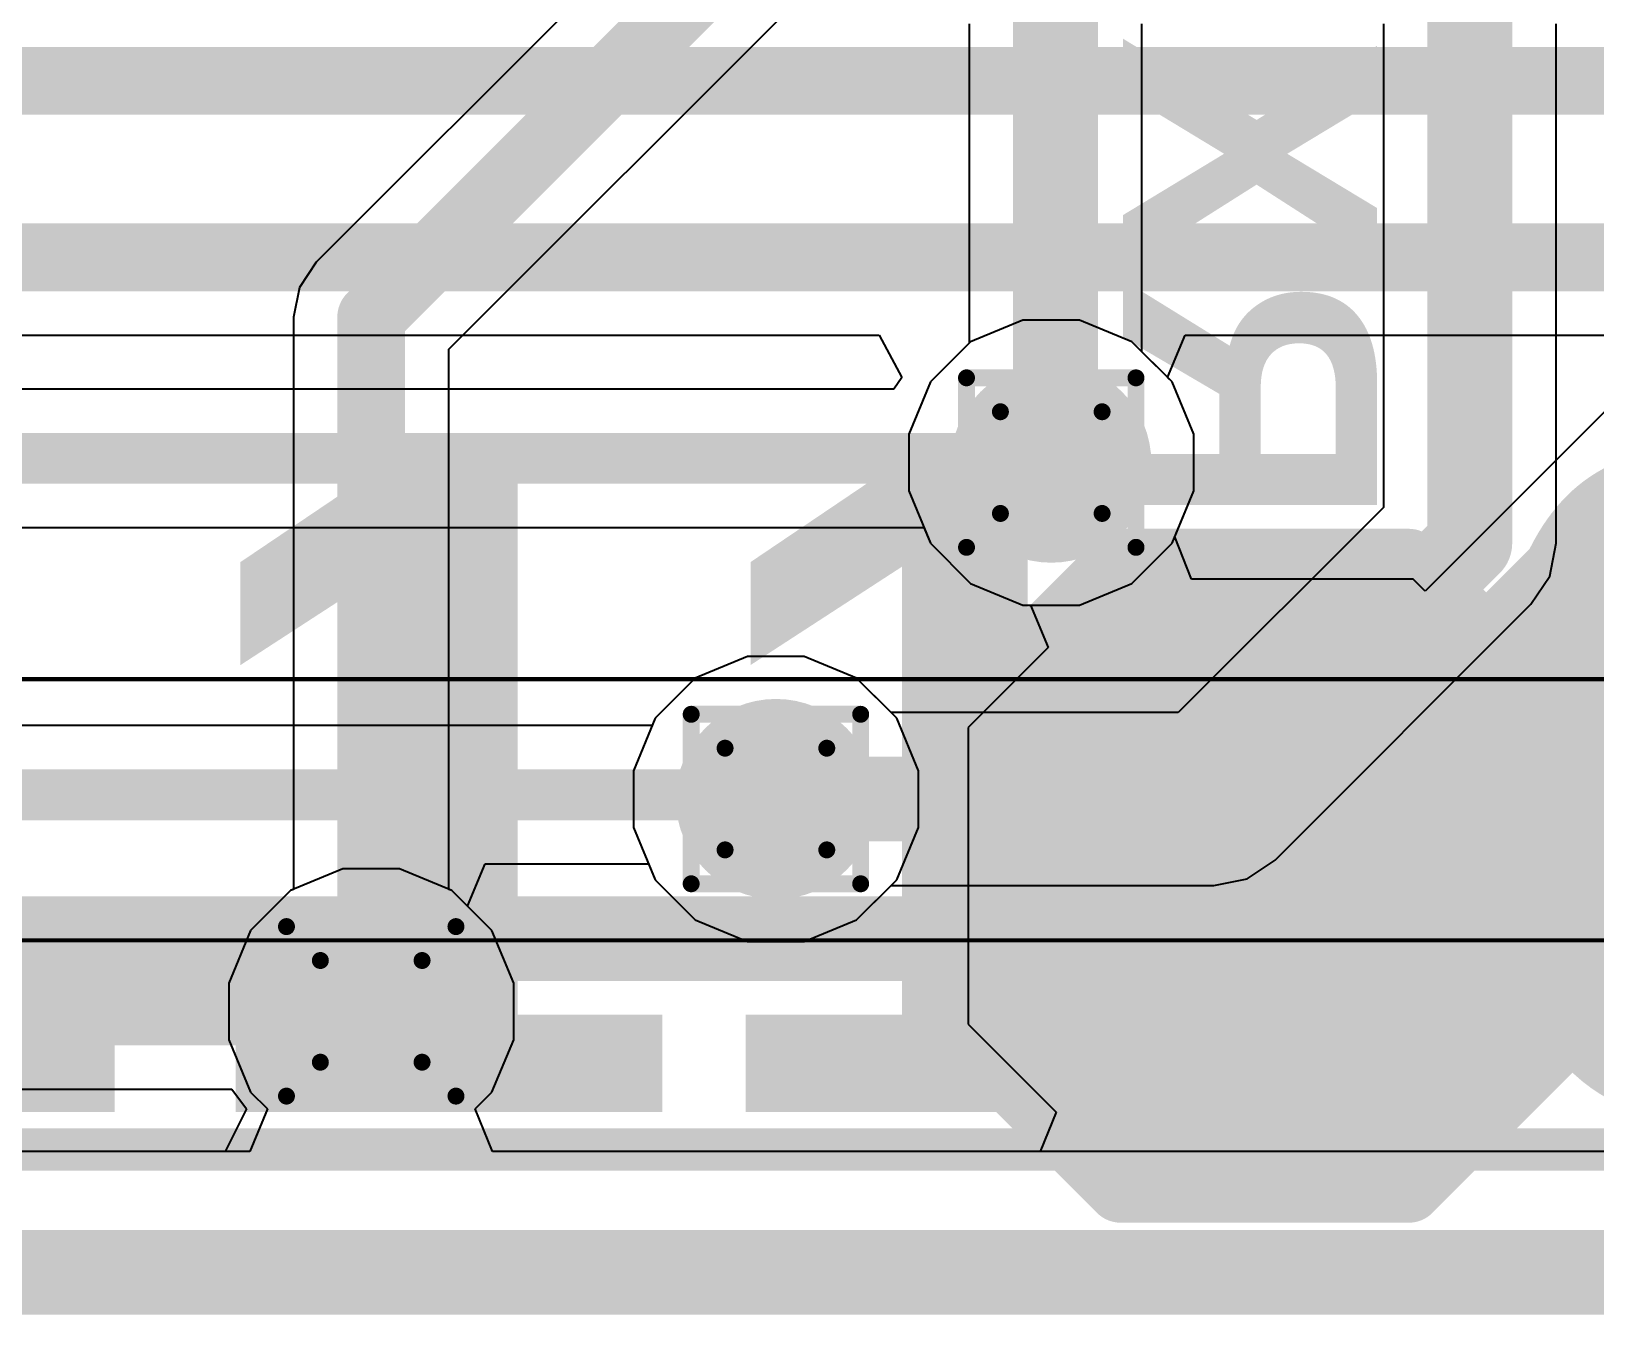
# Model space of a CAD drawing. Header units: inches. Extents: x -11 to 5433, y -4 to 5447.
# Drawn here: x 31.538 to 36.223, y -3.627 to 0.219 of the extents above; entities that cross this region are included whole.
import ezdxf

# ---------------------------------------------------------------- set-up
doc = ezdxf.new("R2010")
doc.units = ezdxf.units.IN
for name, color, linetype in [('Board_outline', 216, 'Continuous'), ('Bottom Layer', 5, 'Continuous'), ('Bottom Overlay', 54, 'Continuous'), ('Bottom Paste', 16, 'Continuous'), ('Bottom Solder', 6, 'Continuous'), ('Drill Drawing', 1, 'Continuous'), ('Ground', 16, 'Continuous'), ('Mechanical 4', 56, 'Continuous'), ('Power', 76, 'Continuous'), ('Top Layer', 1, 'Continuous'), ('Top Overlay', 2, 'Continuous'), ('Via Holes', 16, 'Continuous')]:
    doc.layers.add(name, color=color, linetype=linetype)
doc.styles.add('Arial_Bold', font='', dxfattribs={"height": 0.2})
doc.styles.get('Arial_Bold').set_extended_font_data('Arial', bold=True)

# ---------------------------------------------------------------- blocks, each defined once
blk = doc.blocks.new('T__________B_124')
at = {"layer": 'Bottom Layer'}
blk.add_hatch(color=5, dxfattribs=at).paths.add_polyline_path([(0.381, 0.762), (-0.381, 0.762), (-0.762, 0.381), (-0.762, -0.381), (-0.381, -0.762), (0.381, -0.762), (0.762, -0.381), (0.762, 0.381)])
at = {"layer": 'Bottom Paste'}
blk.add_hatch(color=16, dxfattribs=at).paths.add_polyline_path([(0.381, 0.762), (-0.381, 0.762), (-0.762, 0.381), (-0.762, -0.381), (-0.381, -0.762), (0.381, -0.762), (0.762, -0.381), (0.762, 0.381)])
at = {"layer": 'Bottom Solder'}
blk.add_hatch(color=6, dxfattribs=at).paths.add_polyline_path([(0.4318, 0.8636), (-0.4318, 0.8636), (-0.8636, 0.4318), (-0.8636, -0.4318), (-0.4318, -0.8636), (0.4318, -0.8636), (0.8636, -0.4318), (0.8636, 0.4318)])
at = {"layer": 'Bottom Overlay'}
for points in [[(-0.4318, 0.9398, 0.2, 0.2, 0), (-0.9398, 0.4318, 0.2, 0.2, 0)], [(0.4318, 0.9398, 0.2, 0.2, 0), (-0.4318, 0.9398, 0.2, 0.2, 0)], [(0.9398, 0.4318, 0.2, 0.2, 0), (0.4318, 0.9398, 0.2, 0.2, 0)], [(-0.9398, 0.4318, 0.2, 0.2, 0), (-0.9398, -0.4318, 0.2, 0.2, 0)], [(0.9398, 0.4318, 0.2, 0.2, 0), (0.9398, -0.4318, 0.2, 0.2, 0)], [(-0.4318, -0.9398, 0.2, 0.2, 0), (-0.9398, -0.4318, 0.2, 0.2, 0)], [(0.9398, -0.4318, 0.2, 0.2, 0), (0.4318, -0.9398, 0.2, 0.2, 0)], [(0.4318, -0.9398, 0.2, 0.2, 0), (-0.4318, -0.9398, 0.2, 0.2, 0)]]:
    blk.add_lwpolyline(points, format="xyseb", dxfattribs=at)
for points in [[(-0.4818, 0.9398, 0.1, 0.1, 1), (-0.3818, 0.9398, 0.1, 0.1, 1)], [(-0.4818, 0.9398, 0.1, 0.1, 1), (-0.3818, 0.9398, 0.1, 0.1, 1)], [(0.3818, 0.9398, 0.1, 0.1, 1), (0.4818, 0.9398, 0.1, 0.1, 1)], [(0.3818, 0.9398, 0.1, 0.1, 1), (0.4818, 0.9398, 0.1, 0.1, 1)], [(-0.9898, 0.4318, 0.1, 0.1, 1), (-0.8898, 0.4318, 0.1, 0.1, 1)], [(-0.9898, 0.4318, 0.1, 0.1, 1), (-0.8898, 0.4318, 0.1, 0.1, 1)], [(0.8898, 0.4318, 0.1, 0.1, 1), (0.9898, 0.4318, 0.1, 0.1, 1)], [(0.8898, 0.4318, 0.1, 0.1, 1), (0.9898, 0.4318, 0.1, 0.1, 1)], [(-0.9898, -0.4318, 0.1, 0.1, 1), (-0.8898, -0.4318, 0.1, 0.1, 1)], [(-0.9898, -0.4318, 0.1, 0.1, 1), (-0.8898, -0.4318, 0.1, 0.1, 1)], [(0.8898, -0.4318, 0.1, 0.1, 1), (0.9898, -0.4318, 0.1, 0.1, 1)], [(0.8898, -0.4318, 0.1, 0.1, 1), (0.9898, -0.4318, 0.1, 0.1, 1)], [(-0.4818, -0.9398, 0.1, 0.1, 1), (-0.3818, -0.9398, 0.1, 0.1, 1)], [(-0.4818, -0.9398, 0.1, 0.1, 1), (-0.3818, -0.9398, 0.1, 0.1, 1)], [(0.3818, -0.9398, 0.1, 0.1, 1), (0.4818, -0.9398, 0.1, 0.1, 1)], [(0.3818, -0.9398, 0.1, 0.1, 1), (0.4818, -0.9398, 0.1, 0.1, 1)]]:
    blk.add_lwpolyline(points, format="xyseb", close=True, dxfattribs=at)
blk = doc.blocks.new('SM08B_GHS_TB_LF__SN__159')
at = {"layer": 'Top Overlay'}
blk.add_lwpolyline([(-5.389, -2.7501, 0.1274, 0.1274, 0), (5.2999, -2.7501, 0.1274, 0.1274, 0)], format="xyseb", dxfattribs=at)

msp = doc.modelspace()

# ---------------------------------------------------------------- hatches: boundary and pattern name
at = {"layer": 'Bottom Layer'}
h = msp.add_hatch(color=5, dxfattribs=at)
edge = h.paths.add_edge_path()
edge.add_arc((34.5946, -1.0732), 0.3, 0, 360)
h = msp.add_hatch(color=5, dxfattribs=at)
edge = h.paths.add_edge_path()
edge.add_arc((33.7694, -2.0815), 0.3, 0, 360)
h = msp.add_hatch(color=5, dxfattribs=at)
edge = h.paths.add_edge_path()
edge.add_arc((32.5564, -2.7178), 0.3, 0, 360)
at = {"layer": 'Ground'}
h = msp.add_hatch(color=16, dxfattribs=at)
edge = h.paths.add_edge_path()
edge.add_arc((34.5946, -1.0732), 0.3, 0, 360)
h = msp.add_hatch(color=16, dxfattribs=at)
edge = h.paths.add_edge_path()
edge.add_arc((33.7694, -2.0815), 0.3, 0, 360)
h = msp.add_hatch(color=16, dxfattribs=at)
edge = h.paths.add_edge_path()
edge.add_arc((32.5564, -2.7178), 0.3, 0, 360)
at = {"layer": 'Power'}
h = msp.add_hatch(color=76, dxfattribs=at)
edge = h.paths.add_edge_path()
edge.add_arc((34.5946, -1.0732), 0.3, 0, 360)
h = msp.add_hatch(color=76, dxfattribs=at)
edge = h.paths.add_edge_path()
edge.add_arc((33.7694, -2.0815), 0.3, 0, 360)
h = msp.add_hatch(color=76, dxfattribs=at)
edge = h.paths.add_edge_path()
edge.add_arc((32.5564, -2.7178), 0.3, 0, 360)
at = {"layer": 'Top Layer'}
h = msp.add_hatch(color=1, dxfattribs=at)
edge = h.paths.add_edge_path()
edge.add_arc((34.5946, -1.0732), 0.3, 0, 360)
h = msp.add_hatch(color=1, dxfattribs=at)
edge = h.paths.add_edge_path()
edge.add_arc((33.7694, -2.0815), 0.3, 0, 360)
h = msp.add_hatch(color=1, dxfattribs=at)
edge = h.paths.add_edge_path()
edge.add_arc((32.5564, -2.7178), 0.3, 0, 360)
at = {"layer": 'Via Holes'}
h = msp.add_hatch(color=7, dxfattribs=at)
edge = h.paths.add_edge_path()
edge.add_arc((34.5946, -1.0732), 0.15, 0, 360)
h = msp.add_hatch(color=7, dxfattribs=at)
edge = h.paths.add_edge_path()
edge.add_arc((33.7694, -2.0815), 0.15, 0, 360)
h = msp.add_hatch(color=7, dxfattribs=at)
edge = h.paths.add_edge_path()
edge.add_arc((32.5564, -2.7178), 0.15, 0, 360)

# ---------------------------------------------------------------- linework, layer by layer
at = {"layer": 'Board_outline'}
msp.add_lwpolyline([(-9.9266, -3.5, 0.254, 0.254, 0), (66.0734, -3.5, 0.254, 0.254, 0)], format="xyseb", dxfattribs=at)
at = {"layer": 'Bottom Layer'}
for p, q in [((35.772, 2.908), (32.3916, -0.4724)), ((32.7895, -0.7337), (36.0333, 2.5101)), ((32.3916, -0.4724), (32.3411, -0.548)), ((36.6801, -0.4933), (35.715, -1.4585)), ((32.3411, -0.548), (32.3233, -0.6372)), ((32.3233, -0.6372), (32.3233, -2.3522)), ((34.5096, -0.6462), (34.3527, -0.7112)), ((34.6795, -0.6462), (34.5096, -0.6462)), ((34.8364, -0.7112), (34.6795, -0.6462)), ((32.7895, -2.3522), (32.7895, -0.7337)), ((34.3527, -0.7112), (34.2326, -0.8313)), ((34.9566, -0.8313), (34.8364, -0.7112)), ((34.2326, -0.8313), (34.1676, -0.9883)), ((35.0216, -0.9883), (34.9566, -0.8313)), ((34.1676, -0.9883), (34.1676, -1.1581)), ((35.0216, -1.1581), (35.0216, -0.9883)), ((34.1676, -1.1581), (34.2326, -1.3151)), ((34.9647, -1.2954), (35.0216, -1.1581)), ((35.0152, -1.4224), (34.9647, -1.2954)), ((34.2326, -1.3151), (34.3527, -1.4352)), ((34.3527, -1.4352), (34.5096, -1.5002)), ((35.6789, -1.4224), (35.0152, -1.4224)), ((35.715, -1.4585), (35.6789, -1.4224)), ((34.5096, -1.5002), (34.5325, -1.5002)), ((34.5325, -1.5002), (34.5851, -1.6272)), ((34.5851, -1.6272), (34.3454, -1.8669)), ((33.6844, -1.6545), (33.5275, -1.7195)), ((33.8543, -1.6545), (33.6844, -1.6545)), ((34.0112, -1.7195), (33.8543, -1.6545)), ((33.5275, -1.7195), (33.4074, -1.8396)), ((34.1314, -1.8396), (34.0112, -1.7195)), ((33.4074, -1.8396), (33.3424, -1.9965)), ((34.1964, -1.9965), (34.1314, -1.8396)), ((34.3454, -1.8669), (34.3454, -2.7559)), ((33.3424, -1.9965), (33.3424, -2.1664)), ((34.1964, -2.1664), (34.1964, -1.9965)), ((33.3424, -2.1664), (33.4074, -2.3233)), ((34.1314, -2.3233), (34.1964, -2.1664)), ((33.4074, -2.3233), (33.5275, -2.4435)), ((34.0112, -2.4435), (34.1314, -2.3233)), ((32.3145, -2.3558), (32.1944, -2.4759)), ((32.3233, -2.3522), (32.3145, -2.3558)), ((32.7983, -2.3558), (32.7895, -2.3522)), ((32.9184, -2.4759), (32.7983, -2.3558)), ((32.1944, -2.4759), (32.1294, -2.6329)), ((32.9834, -2.6329), (32.9184, -2.4759)), ((33.5275, -2.4435), (33.6844, -2.5085)), ((33.8543, -2.5085), (34.0112, -2.4435)), ((33.6844, -2.5085), (33.8543, -2.5085)), ((32.1294, -2.6329), (32.1294, -2.8027)), ((32.9834, -2.8027), (32.9834, -2.6329)), ((34.3454, -2.7559), (34.6096, -3.0201)), ((32.1294, -2.8027), (32.1944, -2.9597)), ((32.9184, -2.9597), (32.9834, -2.8027)), ((32.1944, -2.9597), (32.2452, -3.0104)), ((32.8676, -3.0104), (32.9184, -2.9597)), ((32.2452, -3.0104), (32.1926, -3.1374)), ((32.9202, -3.1374), (32.8676, -3.0104)), ((34.6096, -3.0201), (34.561, -3.1374)), ((32.1926, -3.1374), (24.8503, -3.1374)), ((34.561, -3.1374), (32.9202, -3.1374))]:
    msp.add_line(p, q, dxfattribs=at)
for points in [[(32.5564, -0.6372, 0.2032, 0.2032, 0), (35.9368, 2.7432, 0.2032, 0.2032, 0)], [(35.6142, -1.9255, 0.254, 0.254, 0), (37.0817, -0.4579, 0.254, 0.254, 0)], [(32.5564, -2.7178, 0.2032, 0.2032, 0), (32.5564, -0.6372, 0.2032, 0.2032, 0)], [(35.2344, -2.263, 0.254, 0.254, 0), (35.5719, -1.9255, 0.254, 0.254, 0)], [(35.5719, -1.9255, 0.254, 0.254, 0), (35.6142, -1.9255, 0.254, 0.254, 0)]]:
    msp.add_lwpolyline(points, format="xyseb", dxfattribs=at)
for points in [[(32.5056, -0.6372, 0.1016, 0.1016, 1), (32.6072, -0.6372, 0.1016, 0.1016, 1)], [(32.5056, -0.6372, 0.1016, 0.1016, 1), (32.6072, -0.6372, 0.1016, 0.1016, 1)], [(35.5084, -1.9255, 0.127, 0.127, 1), (35.6354, -1.9255, 0.127, 0.127, 1)], [(35.5084, -1.9255, 0.127, 0.127, 1), (35.6354, -1.9255, 0.127, 0.127, 1)], [(35.5507, -1.9255, 0.127, 0.127, 1), (35.6777, -1.9255, 0.127, 0.127, 1)], [(35.5507, -1.9255, 0.127, 0.127, 1), (35.6777, -1.9255, 0.127, 0.127, 1)], [(35.1709, -2.263, 0.127, 0.127, 1), (35.2979, -2.263, 0.127, 0.127, 1)], [(32.5056, -2.7178, 0.1016, 0.1016, 1), (32.6072, -2.7178, 0.1016, 0.1016, 1)]]:
    msp.add_lwpolyline(points, format="xyseb", close=True, dxfattribs=at)
at = {"layer": 'Drill Drawing'}
for points in [[(34.3406, -0.8192, 0.0508, 0.0508, 0), (34.8486, -0.8192, 0.0508, 0.0508, 0)], [(34.3406, -1.3272, 0.0508, 0.0508, 0), (34.3406, -0.8192, 0.0508, 0.0508, 0)], [(34.8486, -1.3272, 0.0508, 0.0508, 0), (34.8486, -0.8192, 0.0508, 0.0508, 0)], [(34.4422, -0.9208, 0.0508, 0.0508, 0), (34.747, -0.9208, 0.0508, 0.0508, 0)], [(34.4422, -1.2256, 0.0508, 0.0508, 0), (34.4422, -0.9208, 0.0508, 0.0508, 0)], [(34.747, -1.2256, 0.0508, 0.0508, 0), (34.747, -0.9208, 0.0508, 0.0508, 0)], [(34.4422, -1.2256, 0.0508, 0.0508, 0), (34.747, -1.2256, 0.0508, 0.0508, 0)], [(34.3406, -1.3272, 0.0508, 0.0508, 0), (34.8486, -1.3272, 0.0508, 0.0508, 0)], [(33.5154, -1.8275, 0.0508, 0.0508, 0), (34.0234, -1.8275, 0.0508, 0.0508, 0)], [(33.5154, -2.3355, 0.0508, 0.0508, 0), (33.5154, -1.8275, 0.0508, 0.0508, 0)], [(34.0234, -2.3355, 0.0508, 0.0508, 0), (34.0234, -1.8275, 0.0508, 0.0508, 0)], [(33.617, -1.9291, 0.0508, 0.0508, 0), (33.9218, -1.9291, 0.0508, 0.0508, 0)], [(33.617, -2.2339, 0.0508, 0.0508, 0), (33.617, -1.9291, 0.0508, 0.0508, 0)], [(33.9218, -2.2339, 0.0508, 0.0508, 0), (33.9218, -1.9291, 0.0508, 0.0508, 0)], [(33.617, -2.2339, 0.0508, 0.0508, 0), (33.9218, -2.2339, 0.0508, 0.0508, 0)], [(33.5154, -2.3355, 0.0508, 0.0508, 0), (34.0234, -2.3355, 0.0508, 0.0508, 0)], [(32.3024, -2.4638, 0.0508, 0.0508, 0), (32.8104, -2.4638, 0.0508, 0.0508, 0)], [(32.3024, -2.9718, 0.0508, 0.0508, 0), (32.3024, -2.4638, 0.0508, 0.0508, 0)], [(32.8104, -2.9718, 0.0508, 0.0508, 0), (32.8104, -2.4638, 0.0508, 0.0508, 0)], [(32.404, -2.5654, 0.0508, 0.0508, 0), (32.7088, -2.5654, 0.0508, 0.0508, 0)], [(32.404, -2.8702, 0.0508, 0.0508, 0), (32.404, -2.5654, 0.0508, 0.0508, 0)], [(32.7088, -2.8702, 0.0508, 0.0508, 0), (32.7088, -2.5654, 0.0508, 0.0508, 0)], [(32.404, -2.8702, 0.0508, 0.0508, 0), (32.7088, -2.8702, 0.0508, 0.0508, 0)], [(32.3024, -2.9718, 0.0508, 0.0508, 0), (32.8104, -2.9718, 0.0508, 0.0508, 0)]]:
    msp.add_lwpolyline(points, format="xyseb", dxfattribs=at)
for points in [[(34.3279, -0.8192, 0.0254, 0.0254, 1), (34.3533, -0.8192, 0.0254, 0.0254, 1)], [(34.3279, -0.8192, 0.0254, 0.0254, 1), (34.3533, -0.8192, 0.0254, 0.0254, 1)], [(34.8359, -0.8192, 0.0254, 0.0254, 1), (34.8613, -0.8192, 0.0254, 0.0254, 1)], [(34.8359, -0.8192, 0.0254, 0.0254, 1), (34.8613, -0.8192, 0.0254, 0.0254, 1)], [(34.4295, -0.9208, 0.0254, 0.0254, 1), (34.4549, -0.9208, 0.0254, 0.0254, 1)], [(34.4295, -0.9208, 0.0254, 0.0254, 1), (34.4549, -0.9208, 0.0254, 0.0254, 1)], [(34.7343, -0.9208, 0.0254, 0.0254, 1), (34.7597, -0.9208, 0.0254, 0.0254, 1)], [(34.7343, -0.9208, 0.0254, 0.0254, 1), (34.7597, -0.9208, 0.0254, 0.0254, 1)], [(34.4295, -1.2256, 0.0254, 0.0254, 1), (34.4549, -1.2256, 0.0254, 0.0254, 1)], [(34.4295, -1.2256, 0.0254, 0.0254, 1), (34.4549, -1.2256, 0.0254, 0.0254, 1)], [(34.7343, -1.2256, 0.0254, 0.0254, 1), (34.7597, -1.2256, 0.0254, 0.0254, 1)], [(34.7343, -1.2256, 0.0254, 0.0254, 1), (34.7597, -1.2256, 0.0254, 0.0254, 1)], [(34.3279, -1.3272, 0.0254, 0.0254, 1), (34.3533, -1.3272, 0.0254, 0.0254, 1)], [(34.3279, -1.3272, 0.0254, 0.0254, 1), (34.3533, -1.3272, 0.0254, 0.0254, 1)], [(34.8359, -1.3272, 0.0254, 0.0254, 1), (34.8613, -1.3272, 0.0254, 0.0254, 1)], [(34.8359, -1.3272, 0.0254, 0.0254, 1), (34.8613, -1.3272, 0.0254, 0.0254, 1)], [(33.5027, -1.8275, 0.0254, 0.0254, 1), (33.5281, -1.8275, 0.0254, 0.0254, 1)], [(33.5027, -1.8275, 0.0254, 0.0254, 1), (33.5281, -1.8275, 0.0254, 0.0254, 1)], [(34.0107, -1.8275, 0.0254, 0.0254, 1), (34.0361, -1.8275, 0.0254, 0.0254, 1)], [(34.0107, -1.8275, 0.0254, 0.0254, 1), (34.0361, -1.8275, 0.0254, 0.0254, 1)], [(33.6043, -1.9291, 0.0254, 0.0254, 1), (33.6297, -1.9291, 0.0254, 0.0254, 1)], [(33.6043, -1.9291, 0.0254, 0.0254, 1), (33.6297, -1.9291, 0.0254, 0.0254, 1)], [(33.9091, -1.9291, 0.0254, 0.0254, 1), (33.9345, -1.9291, 0.0254, 0.0254, 1)], [(33.9091, -1.9291, 0.0254, 0.0254, 1), (33.9345, -1.9291, 0.0254, 0.0254, 1)], [(33.6043, -2.2339, 0.0254, 0.0254, 1), (33.6297, -2.2339, 0.0254, 0.0254, 1)], [(33.6043, -2.2339, 0.0254, 0.0254, 1), (33.6297, -2.2339, 0.0254, 0.0254, 1)], [(33.9091, -2.2339, 0.0254, 0.0254, 1), (33.9345, -2.2339, 0.0254, 0.0254, 1)], [(33.9091, -2.2339, 0.0254, 0.0254, 1), (33.9345, -2.2339, 0.0254, 0.0254, 1)], [(33.5027, -2.3355, 0.0254, 0.0254, 1), (33.5281, -2.3355, 0.0254, 0.0254, 1)], [(33.5027, -2.3355, 0.0254, 0.0254, 1), (33.5281, -2.3355, 0.0254, 0.0254, 1)], [(34.0107, -2.3355, 0.0254, 0.0254, 1), (34.0361, -2.3355, 0.0254, 0.0254, 1)], [(34.0107, -2.3355, 0.0254, 0.0254, 1), (34.0361, -2.3355, 0.0254, 0.0254, 1)], [(32.2897, -2.4638, 0.0254, 0.0254, 1), (32.3151, -2.4638, 0.0254, 0.0254, 1)], [(32.2897, -2.4638, 0.0254, 0.0254, 1), (32.3151, -2.4638, 0.0254, 0.0254, 1)], [(32.7977, -2.4638, 0.0254, 0.0254, 1), (32.8231, -2.4638, 0.0254, 0.0254, 1)], [(32.7977, -2.4638, 0.0254, 0.0254, 1), (32.8231, -2.4638, 0.0254, 0.0254, 1)], [(32.3913, -2.5654, 0.0254, 0.0254, 1), (32.4167, -2.5654, 0.0254, 0.0254, 1)], [(32.3913, -2.5654, 0.0254, 0.0254, 1), (32.4167, -2.5654, 0.0254, 0.0254, 1)], [(32.6961, -2.5654, 0.0254, 0.0254, 1), (32.7215, -2.5654, 0.0254, 0.0254, 1)], [(32.6961, -2.5654, 0.0254, 0.0254, 1), (32.7215, -2.5654, 0.0254, 0.0254, 1)], [(32.3913, -2.8702, 0.0254, 0.0254, 1), (32.4167, -2.8702, 0.0254, 0.0254, 1)], [(32.3913, -2.8702, 0.0254, 0.0254, 1), (32.4167, -2.8702, 0.0254, 0.0254, 1)], [(32.6961, -2.8702, 0.0254, 0.0254, 1), (32.7215, -2.8702, 0.0254, 0.0254, 1)], [(32.6961, -2.8702, 0.0254, 0.0254, 1), (32.7215, -2.8702, 0.0254, 0.0254, 1)], [(32.2897, -2.9718, 0.0254, 0.0254, 1), (32.3151, -2.9718, 0.0254, 0.0254, 1)], [(32.2897, -2.9718, 0.0254, 0.0254, 1), (32.3151, -2.9718, 0.0254, 0.0254, 1)], [(32.7977, -2.9718, 0.0254, 0.0254, 1), (32.8231, -2.9718, 0.0254, 0.0254, 1)], [(32.7977, -2.9718, 0.0254, 0.0254, 1), (32.8231, -2.9718, 0.0254, 0.0254, 1)]]:
    msp.add_lwpolyline(points, format="xyseb", close=True, dxfattribs=at)
at = {"layer": 'Ground'}
for p, q in [((17.5521, -0.691), (34.0787, -0.691)), ((34.0787, -0.691), (34.1466, -0.818)), ((34.9433, -0.818), (34.9959, -0.691)), ((34.9959, -0.691), (36.7415, -0.691)), ((34.1466, -0.818), (34.123, -0.8533)), ((34.9566, -0.8313), (34.9433, -0.818)), ((35.0216, -0.9883), (34.9566, -0.8313)), ((34.123, -0.8533), (15.4407, -0.8533)), ((35.0216, -1.1581), (35.0216, -0.9883)), ((34.9566, -1.3151), (35.0216, -1.1581)), ((15.3549, -1.2677), (34.213, -1.2677)), ((34.213, -1.2677), (34.2326, -1.3151)), ((34.2326, -1.3151), (34.3527, -1.4352)), ((34.8364, -1.4352), (34.9566, -1.3151)), ((34.3527, -1.4352), (34.5096, -1.5002)), ((34.6795, -1.5002), (34.8364, -1.4352)), ((34.5096, -1.5002), (34.6795, -1.5002)), ((33.6844, -1.6545), (33.5275, -1.7195)), ((33.8543, -1.6545), (33.6844, -1.6545)), ((34.0112, -1.7195), (33.8543, -1.6545)), ((33.5275, -1.7195), (33.4074, -1.8396)), ((34.1314, -1.8396), (34.0112, -1.7195)), ((33.3983, -1.8616), (15.7436, -1.8616)), ((33.4074, -1.8396), (33.3983, -1.8616)), ((34.1964, -1.9965), (34.1314, -1.8396)), ((34.1964, -2.1664), (34.1964, -1.9965)), ((34.1314, -2.3233), (34.1964, -2.1664)), ((32.8454, -2.4029), (32.898, -2.2759)), ((32.898, -2.2759), (33.3877, -2.2759)), ((33.3877, -2.2759), (33.4074, -2.3233)), ((33.4074, -2.3233), (33.5275, -2.4435)), ((34.0112, -2.4435), (34.1314, -2.3233)), ((32.9184, -2.4759), (32.8454, -2.4029)), ((32.9834, -2.6329), (32.9184, -2.4759)), ((33.5275, -2.4435), (33.6844, -2.5085)), ((33.8543, -2.5085), (34.0112, -2.4435)), ((33.6844, -2.5085), (33.8543, -2.5085)), ((32.9834, -2.8027), (32.9834, -2.6329)), ((32.9184, -2.9597), (32.9834, -2.8027)), ((12.1822, -2.9509), (32.1388, -2.9509)), ((32.1388, -2.9509), (32.1827, -3.0104)), ((32.8676, -3.0104), (32.9184, -2.9597)), ((32.1827, -3.0104), (32.1186, -3.1374)), ((32.9202, -3.1374), (32.8676, -3.0104)), ((32.1186, -3.1374), (-9.9266, -3.1374)), ((56.6338, -3.1374), (32.9202, -3.1374))]:
    msp.add_line(p, q, dxfattribs=at)
for points in [[(17.6737, 0.0707, 0.2032, 0.2032, 0), (38.3231, 0.0707, 0.2032, 0.2032, 0)], [(17.5521, -0.4579, 0.2032, 0.2032, 0), (37.0817, -0.4579, 0.2032, 0.2032, 0)], [(15.3549, -1.0605, 0.1524, 0.1524, 0), (34.6073, -1.0605, 0.1524, 0.1524, 0)], [(15.6578, -2.0688, 0.1524, 0.1524, 0), (33.7694, -2.0688, 0.1524, 0.1524, 0)], [(12.1822, -2.7178, 0.2032, 0.2032, 0), (32.5564, -2.7178, 0.2032, 0.2032, 0)]]:
    msp.add_lwpolyline(points, format="xyseb", dxfattribs=at)
for points in [[(34.5692, -1.0605, 0.0762, 0.0762, 1), (34.6454, -1.0605, 0.0762, 0.0762, 1)], [(33.7313, -2.0688, 0.0762, 0.0762, 1), (33.8075, -2.0688, 0.0762, 0.0762, 1)], [(32.5056, -2.7178, 0.1016, 0.1016, 1), (32.6072, -2.7178, 0.1016, 0.1016, 1)]]:
    msp.add_lwpolyline(points, format="xyseb", close=True, dxfattribs=at)
at = {"layer": 'Mechanical 4'}
for points in [[(27.0021, -1.7221, 0.0127, 0.0127, 0), (45.2521, -1.7221, 0.0127, 0.0127, 0)], [(-2.5, -2.5, 0.254, 0.254, 0), (67.5, -2.5, 0.254, 0.254, 0)], [(-2.5028, -2.505, 0.0127, 0.0127, 0), (67.4972, -2.505, 0.0127, 0.0127, 0)]]:
    msp.add_lwpolyline(points, format="xyseb", dxfattribs=at)
at = {"layer": 'Power'}
for p, q in [((34.5096, -0.6462), (34.3527, -0.7112)), ((34.6795, -0.6462), (34.5096, -0.6462)), ((34.8364, -0.7112), (34.6795, -0.6462)), ((34.3527, -0.7112), (34.2326, -0.8313)), ((34.9566, -0.8313), (34.8364, -0.7112)), ((34.2326, -0.8313), (34.1676, -0.9883)), ((35.0216, -0.9883), (34.9566, -0.8313)), ((34.1676, -0.9883), (34.1676, -1.1581)), ((35.0216, -1.1581), (35.0216, -0.9883)), ((34.1676, -1.1581), (34.2326, -1.3151)), ((34.9566, -1.3151), (35.0216, -1.1581)), ((34.2326, -1.3151), (34.3527, -1.4352)), ((34.8364, -1.4352), (34.9566, -1.3151)), ((34.3527, -1.4352), (34.5096, -1.5002)), ((34.6795, -1.5002), (34.8364, -1.4352)), ((34.5096, -1.5002), (34.6795, -1.5002)), ((33.6844, -1.6545), (33.5275, -1.7195)), ((33.8543, -1.6545), (33.6844, -1.6545)), ((34.0112, -1.7195), (33.8543, -1.6545)), ((33.5275, -1.7195), (33.4074, -1.8396)), ((34.1314, -1.8396), (34.0112, -1.7195)), ((33.4074, -1.8396), (33.3424, -1.9965)), ((34.1964, -1.9965), (34.1314, -1.8396)), ((33.3424, -1.9965), (33.3424, -2.1664)), ((34.1964, -2.1664), (34.1964, -1.9965)), ((33.3424, -2.1664), (33.4074, -2.3233)), ((34.1314, -2.3233), (34.1964, -2.1664)), ((32.4715, -2.2908), (32.3145, -2.3558)), ((32.6413, -2.2908), (32.4715, -2.2908)), ((32.7983, -2.3558), (32.6413, -2.2908)), ((33.4074, -2.3233), (33.5275, -2.4435)), ((34.0112, -2.4435), (34.1314, -2.3233)), ((32.3145, -2.3558), (32.1944, -2.4759)), ((32.9184, -2.4759), (32.7983, -2.3558)), ((32.1944, -2.4759), (32.1294, -2.6329)), ((32.9834, -2.6329), (32.9184, -2.4759)), ((33.5275, -2.4435), (33.6844, -2.5085)), ((33.8543, -2.5085), (34.0112, -2.4435)), ((33.6844, -2.5085), (33.8543, -2.5085)), ((32.1294, -2.6329), (32.1294, -2.8027)), ((32.9834, -2.8027), (32.9834, -2.6329)), ((32.1294, -2.8027), (32.1944, -2.9597)), ((32.9184, -2.9597), (32.9834, -2.8027)), ((32.1944, -2.9597), (32.2452, -3.0104)), ((32.8676, -3.0104), (32.9184, -2.9597)), ((32.2452, -3.0104), (32.1926, -3.1374)), ((32.9202, -3.1374), (32.8676, -3.0104)), ((32.1926, -3.1374), (0.8741, -3.1374)), ((58.8518, -3.1374), (32.9202, -3.1374))]:
    msp.add_line(p, q, dxfattribs=at)
at = {"layer": 'Top Layer'}
for p, q in [((34.3483, 0.2414), (34.3483, -0.7156)), ((34.8662, -0.741), (34.8662, 0.2414)), ((35.5902, 0.2414), (35.5902, -1.2073)), ((36.1082, -1.3146), (36.1082, 0.2414)), ((34.3483, -0.7156), (34.2326, -0.8313)), ((34.9566, -0.8313), (34.8662, -0.741)), ((34.2326, -0.8313), (34.1676, -0.9883)), ((35.0216, -0.9883), (34.9566, -0.8313)), ((34.1676, -0.9883), (34.1676, -1.1581)), ((35.0216, -1.1581), (35.0216, -0.9883)), ((34.1676, -1.1581), (34.2326, -1.3151)), ((34.9566, -1.3151), (35.0216, -1.1581)), ((35.5902, -1.2073), (34.975, -1.8225)), ((34.2326, -1.3151), (34.3527, -1.4352)), ((34.8364, -1.4352), (34.9566, -1.3151)), ((36.0885, -1.4137), (36.1082, -1.3146)), ((34.3527, -1.4352), (34.5096, -1.5002)), ((34.6795, -1.5002), (34.8364, -1.4352)), ((36.0323, -1.4977), (36.0885, -1.4137)), ((35.2654, -2.2646), (36.0323, -1.4977)), ((34.5096, -1.5002), (34.6795, -1.5002)), ((33.6844, -1.6545), (33.5275, -1.7195)), ((33.8543, -1.6545), (33.6844, -1.6545)), ((34.0112, -1.7195), (33.8543, -1.6545)), ((33.5275, -1.7195), (33.4074, -1.8396)), ((34.1143, -1.8225), (34.0112, -1.7195)), ((34.975, -1.8225), (34.1143, -1.8225)), ((33.4074, -1.8396), (33.3424, -1.9965)), ((33.3424, -1.9965), (33.3424, -2.1664)), ((33.3424, -2.1664), (33.4074, -2.3233)), ((32.4715, -2.2908), (32.3145, -2.3558)), ((32.6413, -2.2908), (32.4715, -2.2908)), ((32.7983, -2.3558), (32.6413, -2.2908)), ((35.1814, -2.3207), (35.2654, -2.2646)), ((33.4074, -2.3233), (33.5275, -2.4435)), ((34.0112, -2.4435), (34.1143, -2.3404)), ((34.1143, -2.3404), (35.0823, -2.3404)), ((35.0823, -2.3404), (35.1814, -2.3207)), ((32.3145, -2.3558), (32.1944, -2.4759)), ((32.9184, -2.4759), (32.7983, -2.3558)), ((32.1944, -2.4759), (32.1294, -2.6329)), ((32.9834, -2.6329), (32.9184, -2.4759)), ((33.5275, -2.4435), (33.6844, -2.5085)), ((33.8543, -2.5085), (34.0112, -2.4435)), ((33.6844, -2.5085), (33.8543, -2.5085)), ((32.1294, -2.6329), (32.1294, -2.8027)), ((32.9834, -2.8027), (32.9834, -2.6329)), ((32.1294, -2.8027), (32.1944, -2.9597)), ((32.9184, -2.9597), (32.9834, -2.8027)), ((32.1944, -2.9597), (32.2452, -3.0104)), ((32.8676, -3.0104), (32.9184, -2.9597)), ((32.2452, -3.0104), (32.1926, -3.1374)), ((32.9202, -3.1374), (32.8676, -3.0104)), ((32.1926, -3.1374), (29.7393, -3.1374)), ((40.7254, -3.1374), (32.9202, -3.1374))]:
    msp.add_line(p, q, dxfattribs=at)
for points in [[(34.6073, -1.0605, 0.254, 0.254, 0), (34.6073, 1.2184, 0.254, 0.254, 0)], [(35.8492, -1.3146, 0.254, 0.254, 0), (35.8492, 1.2104, 0.254, 0.254, 0)], [(35.0823, -2.0815, 0.254, 0.254, 0), (35.8492, -1.3146, 0.254, 0.254, 0)], [(33.7694, -2.0815, 0.254, 0.254, 0), (35.0823, -2.0815, 0.254, 0.254, 0)]]:
    msp.add_lwpolyline(points, format="xyseb", dxfattribs=at)
for points in [[(34.5438, -1.0605, 0.127, 0.127, 1), (34.6708, -1.0605, 0.127, 0.127, 1)], [(35.7857, -1.3146, 0.127, 0.127, 1), (35.9127, -1.3146, 0.127, 0.127, 1)], [(35.7857, -1.3146, 0.127, 0.127, 1), (35.9127, -1.3146, 0.127, 0.127, 1)], [(33.7059, -2.0815, 0.127, 0.127, 1), (33.8329, -2.0815, 0.127, 0.127, 1)], [(35.0188, -2.0815, 0.127, 0.127, 1), (35.1458, -2.0815, 0.127, 0.127, 1)], [(35.0188, -2.0815, 0.127, 0.127, 1), (35.1458, -2.0815, 0.127, 0.127, 1)]]:
    msp.add_lwpolyline(points, format="xyseb", close=True, dxfattribs=at)

# ---------------------------------------------------------------- block references
msp.add_blockref('SM08B_GHS_TB_LF__SN__159', (35.2324, -0.3815))
at = {"rotation": 180}
msp.add_blockref('T__________B_124', (35.2344, -2.3114), dxfattribs=at)

# ---------------------------------------------------------------- texts
at = {"layer": 'Bottom Overlay', "style": 'Arial_Bold', "text_generation_flag": 2}
msp.add_text('RX', height=0.762, rotation=270, dxfattribs=at).set_placement((34.8093, -1.2718))
at = {"layer": 'Top Overlay', "style": 'Arial_Bold'}
msp.add_text('POWER MODULE V.11.0.0', height=1.968, rotation=360, dxfattribs=at).set_placement((5.5555, -3.0195))

doc.saveas('drawing.dxf')
